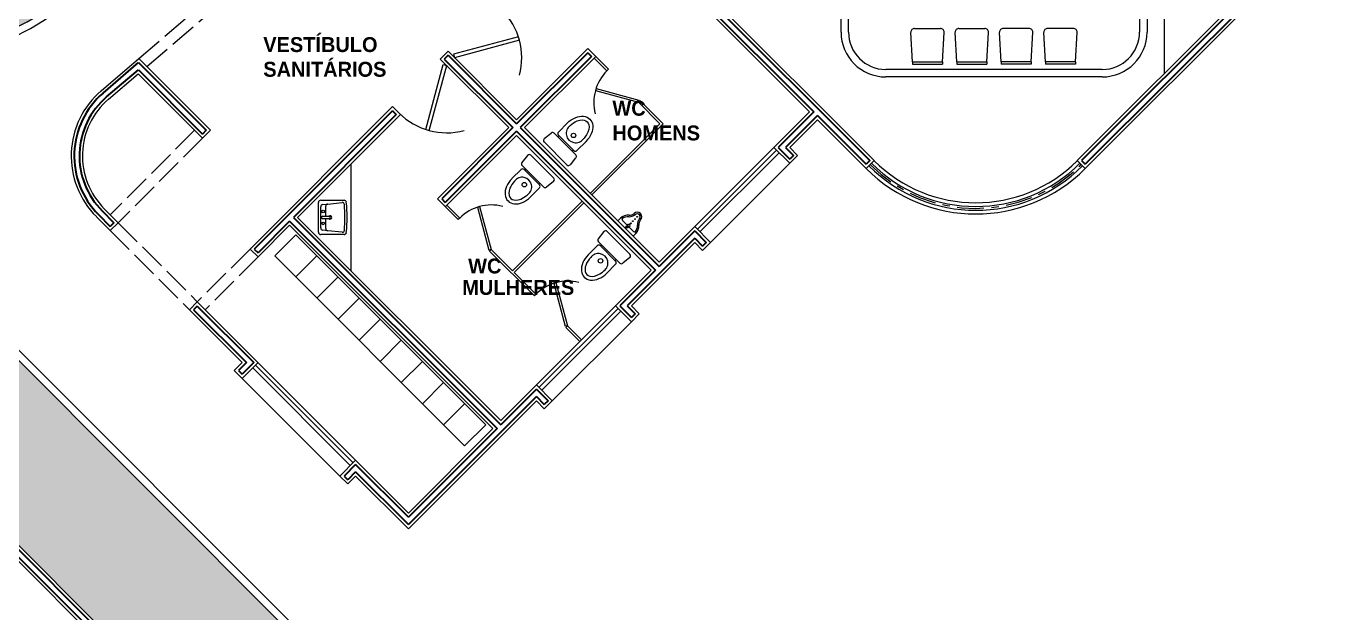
# Model space of a CAD drawing. Header units: millimetres. Extents: x 204 to 540, y 123 to 306.
# Drawn here: x 249.08 to 266.52, y 137.61 to 145.47 of the extents above; entities that cross this region are included whole.
import ezdxf

# ---------------------------------------------------------------- set-up
doc = ezdxf.new("R2010")
doc.units = ezdxf.units.MM
doc.header["$LTSCALE"] = 0.03
doc.linetypes.add('ACAD_ISO02W100', pattern=[15, 12, -3])
doc.linetypes.add('ACAD_ISO10W100', pattern=[18, 12, -3, 0, -3])
for name, color, linetype, lineweight in [('Banquetas', 253, 'Continuous', 0), ('Detalles de pisos', 40, 'Continuous', 0), ('Ejes', 4, 'ACAD_ISO10W100', 5), ('lockers', 253, 'Continuous', 0), ('Muebles', 200, 'Continuous', 0), ('mueblesmadera', 42, 'Continuous', 0), ('mueblessanitarios', 122, 'Continuous', 0), ('Muro carga', 150, 'Continuous', 35), ('Muros', 254, 'Continuous', 0), ('murosdivisorios', 1, 'Continuous', 0), ('Proyeccion Trabes', 7, 'ACAD_ISO02W100', 0), ('Puertas', 22, 'Continuous', 0), ('Ventanas', 121, 'Continuous', 0), ('Áreas verdes', 72, 'Continuous', 0)]:
    doc.layers.add(name, color=color, linetype=linetype, lineweight=lineweight)
doc.styles.get("Standard").update_dxf_attribs({"font": ''})
doc.styles.get('Standard').set_extended_font_data('Copperplate Gothic Bold', bold=True)
pattern_1 = [(50, (0.99555, -2.28306), (0.36436934, -0.03187817), [0.0381, -0.4191]), (355, (0.99555, -2.28306), (-0.07048565, 0.3821133), [0.03048, -0.33528]), (100.451, (1.0259, -2.2857), (0.293885, 0.35023338), [0.03238, -0.35618]), (46.1842, (0.99555, -2.18146), (0.5421581, -0.08408466), [0.05715, -0.62865]), (96.6356, (1.0407, -2.18847), (0.4748085, 0.4948511), [0.04857, -0.53427]), (351.184, (0.99555, -2.18146), (0.4748092, 0.4948502), [0.04572, -0.50292]), (21, (1.04635, -2.20686), (0.30322976, -0.20453104), [0.0381, -0.4191]), (326, (1.04635, -2.20686), (0.12360406, 0.36837593), [0.03048, -0.33528]), (71.4514, (1.0716, -2.2239), (0.426833, 0.1638457), [0.03238, -0.35618]), (37.5, (0.99555, -2.28306), (0.006177207, 0.16911008), [0, -0.331216, 0, -0.34036, 0, -0.33655]), (7.5, (0.99555, -2.28306), (0.13363933, 0.20036115), [0, -0.194056, 0, -0.323596, 0, -0.12827]), (327.5, (0.88226, -2.28306), (0.27118119, -0.01145749), [0, -0.127, 0, -0.39624, 0, -0.52578]), (317.5, (0.83146, -2.28306), (0.29625836, 0.05085298), [0, -0.1651, 0, -0.263144, 0, -0.37338])]

# ---------------------------------------------------------------- blocks, each defined once
blk = doc.blocks.new('A$C0F984F58')
at = {"layer": 'mueblessanitarios'}
for p, q in [((0.323, 0.57), (0.201, 0.448)), ((0.011, 0.36), (0.105, 0.435)), ((0.433, 0.145), (0.145, 0.433)), ((0.208, 0.399), (0.194, 0.385)), ((0.406, 0.201), (0.201, 0.406)), ((0.009, 0.315), (0.315, 0.009)), ((0.399, 0.208), (0.385, 0.194)), ((0.57, 0.323), (0.448, 0.201)), ((0.36, 0.011), (0.435, 0.105))]:
    blk.add_line(p, q, dxfattribs=at)
blk.add_circle((0.403, 0.403), 0.03, dxfattribs=at)
for centre, radius, start, end in [((0.431, 0.431), 0.127, 125.2219, 324.7781), ((0.03, 0.336), 0.03, 128.6598, 225), ((0.124, 0.412), 0.03, 45, 128.6598), ((0.222, 0.427), 0.03, 135, 225), ((0.427, 0.222), 0.03, 225, 315), ((0.336, 0.03), 0.03, 225, 321.3402), ((0.412, 0.124), 0.03, 321.3402, 45)]:
    blk.add_arc(centre, radius, start, end, dxfattribs=at)
at = {"layer": 'mueblessanitarios', "extrusion": (0, 0, -1)}
blk.add_ellipse((0.446, 0.446), major_axis=(0.175, 0.175), ratio=0.707131, start_param=4.712389, end_param=7.853982, dxfattribs=at)
at = {"layer": 'mueblessanitarios'}
blk.add_open_spline([(0.358, 0.535), (0.385, 0.562), (0.418, 0.584), (0.499, 0.616), (0.543, 0.613), (0.596, 0.584), (0.611, 0.558), (0.61, 0.476), (0.59, 0.422), (0.547, 0.371), (0.541, 0.364), (0.535, 0.358)], degree=3, knots=[4.712389, 4.712389, 4.712389, 4.712389, 5.260928, 5.260928, 6.083572, 6.083572, 6.906217, 6.906217, 7.728861, 7.728861, 7.853982, 7.853982, 7.853982, 7.853982], dxfattribs=at)
blk = doc.blocks.new('A$C1CE63F46')
at = {"layer": 'lockers'}
for p, q in [((0, 0), (0, 3.6)), ((0, 3.6), (0.4, 3.6)), ((0.4, 0), (0.4, 3.6)), ((0, 3.2), (0.4, 3.2)), ((0, 2.8), (0.4, 2.8)), ((0, 2.4), (0.4, 2.4)), ((0, 2), (0.4, 2)), ((0, 1.6), (0.4, 1.6)), ((0, 1.2), (0.4, 1.2)), ((0, 0.8), (0.4, 0.8)), ((0, 0.4), (0.4, 0.4)), ((0, 0), (0.4, 0))]:
    blk.add_line(p, q, dxfattribs=at)
blk = doc.blocks.new('A$C433D01FC')
for p, q in [((0, 0.29), (0, 0)), ((0, 0.29), (0.05, 0.29)), ((0.05, 0.25), (0.05, 0.04)), ((0, 0), (0.05, 0))]:
    blk.add_line(p, q)
for centre, radius in [((0.03, 0.145), 0.015), ((0.03, 0.145), 0.01), ((0.065, 0.16), 0.005), ((0.065, 0.13), 0.005), ((0.081, 0.145), 0.005), ((0.101, 0.145), 0.005), ((0.141, 0.145), 0.005), ((0.181, 0.145), 0.005), ((0.222, 0.145), 0.005)]:
    blk.add_circle(centre, radius)
for centre, radius, start, end in [((0.05, 0.145), 0.145, 39.7441, 90), ((0.09, 0.244), 0.0404, 91.8731, 171.9933), ((0.05, 0.145), 0.125, 39.7441, 86.0832), ((0.237, 0.306), 0.122, 222.2463, 264.1501), ((0.237, 0.307), 0.103, 222.3305, 262.7133), ((0.224, 0.145), 0.06, 270, 90), ((0.224, 0.145), 0.04, 270, 90), ((0.05, 0.145), 0.145, 270, 320.2559), ((0.09, 0.046), 0.0404, 188.0067, 268.1269), ((0.05, 0.145), 0.125, 273.9168, 320.2559), ((0.237, -0.016), 0.122, 95.8499, 137.7537), ((0.237, -0.017), 0.103, 97.2867, 137.6695)]:
    blk.add_arc(centre, radius, start, end)

msp = doc.modelspace()

# ---------------------------------------------------------------- hatches: boundary and pattern name
at = {"layer": 'Áreas verdes', "ltscale": 0.05}
h = msp.add_hatch(dxfattribs=at)
h.set_pattern_fill('AR-CONC,_O', color=256, scale=0.002)
h.set_pattern_definition(pattern_1)
edge = h.paths.add_edge_path()
edge.add_line((254.475, 152.24), (253.671, 152.346))
edge.add_line((253.671, 152.346), (253.098, 151.773))
edge.add_line((253.098, 151.773), (253.004, 151.785))
edge.add_line((253.004, 151.785), (252.969, 151.75))
edge.add_line((252.969, 151.75), (253.743, 151.647))
edge.add_line((253.743, 151.647), (253.734, 151.578))
edge.add_line((253.734, 151.578), (252.906, 151.687))
edge.add_line((252.906, 151.687), (252.297, 151.078))
edge.add_line((252.297, 151.078), (253.081, 150.975))
edge.add_line((253.081, 150.975), (253.061, 150.826))
edge.add_line((253.061, 150.826), (252.257, 150.932))
edge.add_line((252.257, 150.932), (251.684, 150.359))
edge.add_line((251.684, 150.359), (252.374, 150.268))
edge.add_line((252.374, 150.268), (252.358, 150.149))
edge.add_arc((252.607, 149.576), 0.625, -74.1773, 113.4287, ccw=False)
edge.add_ellipse((251.856, 148.914), major_axis=(-0.75, -0.663), ratio=0.823419, start_angle=449.5322, end_angle=496.8934, ccw=False)
edge.add_line((252.396, 148.29), (255.547, 150.988))
edge.add_line((255.547, 150.988), (254.475, 152.24))
h.paths.add_polyline_path([(253.995, 151.381), (253.999, 151.357), (254.013, 151.339), (254.022, 151.308), (254.02, 151.287), (254.027, 151.268), (254.034, 151.262), (254.077, 151.257), (254.034, 151.244), (254.031, 151.233), (254.045, 151.228), (254.091, 151.237), (254.113, 151.217), (254.202, 151.206), (254.22, 151.22), (254.227, 151.209), (254.259, 151.192), (254.277, 151.178), (254.284, 151.136), (254.334, 151.178), (254.324, 151.128), (254.331, 151.114), (254.359, 151.111), (254.399, 151.069), (254.431, 151.047), (254.438, 151), (254.466, 150.964), (254.484, 150.902), (254.481, 150.86), (254.495, 150.821), (254.509, 150.81), (254.595, 150.799), (254.509, 150.774), (254.484, 150.682), (254.481, 150.643), (254.449, 150.601), (254.413, 150.568), (254.406, 150.54), (254.431, 150.504), (254.466, 150.468), (254.42, 150.487), (254.356, 150.493), (254.327, 150.47), (254.306, 150.426), (254.27, 150.426), (254.241, 150.417), (254.22, 150.387), (254.166, 150.373), (254.12, 150.384), (254.07, 150.367), (254.052, 150.334), (254.031, 150.37), (254.016, 150.373), (253.978, 150.362), (253.958, 150.288), (253.955, 150.257), (253.929, 150.224), (253.9, 150.197), (253.895, 150.174), (253.915, 150.145), (253.943, 150.117), (253.906, 150.132), (253.855, 150.137), (253.832, 150.119), (253.815, 150.083), (253.786, 150.083), (253.763, 150.076), (253.746, 150.052), (253.703, 150.041), (253.666, 150.05), (253.626, 150.036), (253.612, 150.01), (253.595, 150.039), (253.56, 150.045), (253.526, 150.041), (253.503, 150.063), (253.466, 150.083), (253.429, 150.061), (253.412, 150.027), (253.412, 150.076), (253.406, 150.117), (253.38, 150.139), (253.357, 150.139), (253.332, 150.168), (253.329, 150.21), (253.303, 150.252), (253.306, 150.281), (253.289, 150.308), (253.303, 150.337), (253.237, 150.355), (253.289, 150.364), (253.295, 150.395), (253.277, 150.435), (253.269, 150.466), (253.329, 150.54), (253.346, 150.567), (253.335, 150.589), (253.349, 150.634), (253.377, 150.631), (253.397, 150.638), (253.437, 150.676), (253.463, 150.698), (253.529, 150.703), (253.546, 150.723), (253.546, 150.779), (253.543, 150.819), (253.56, 150.774), (253.58, 150.734), (253.606, 150.725), (253.643, 150.732), (253.655, 150.721), (253.666, 150.743), (253.584, 150.766), (253.648, 150.777), (253.656, 150.816), (253.634, 150.866), (253.623, 150.905), (253.698, 150.997), (253.72, 151.03), (253.703, 151.063), (253.692, 151.056), (253.681, 151.035), (253.681, 151.066), (253.677, 151.091), (253.661, 151.105), (253.647, 151.105), (253.631, 151.123), (253.629, 151.15), (253.613, 151.176), (253.615, 151.194), (253.604, 151.211), (253.613, 151.229), (253.572, 151.24), (253.604, 151.246), (253.608, 151.265), (253.597, 151.29), (253.592, 151.31), (253.629, 151.356), (253.64, 151.372), (253.633, 151.386), (253.642, 151.414), (253.659, 151.413), (253.672, 151.417), (253.697, 151.441), (253.713, 151.455), (253.754, 151.457), (253.765, 151.47), (253.765, 151.505), (253.763, 151.53), (253.774, 151.502), (253.786, 151.477), (253.802, 151.471), (253.826, 151.476), (253.836, 151.466), (253.881, 151.46), (253.89, 151.467), (253.893, 151.462), (253.918, 151.449), (253.922, 151.425), (253.947, 151.446), (253.942, 151.421), (253.945, 151.414), (253.959, 151.413), (253.979, 151.392)], flags=16)
h.paths.add_polyline_path([(253.815, 151.257), (253.815, 151.248), (253.809, 151.253)], flags=0)
h.paths.add_polyline_path([(254.07, 150.799), (254.07, 150.782), (254.059, 150.791)], flags=0)
h.paths.add_polyline_path([(253.626, 150.382), (253.626, 150.368), (253.617, 150.375)], flags=0)
edge = h.paths.add_edge_path()
edge.add_ellipse((251.856, 148.914), major_axis=(-0.75, -0.663), ratio=0.823419, start_angle=390.4511, end_angle=448.3049, ccw=False)
edge.add_arc((251.106, 148.251), 0.44, 267.4861, 329.7401, ccw=False)
edge.add_ellipse((250.334, 147.436), major_axis=(-0.772, -0.815), ratio=0.36167, start_angle=407.2679, end_angle=494.743, ccw=False)
edge.add_arc((249.562, 146.622), 0.468, -99.5829, 6.9664, ccw=False)
edge.add_ellipse((248.888, 146.089), major_axis=(-0.674, -0.532), ratio=0.455109, start_angle=233.4255, end_angle=486.5745, ccw=False)
edge.add_arc((249.562, 146.622), 0.468, 86.1135, 176.1658, ccw=False)
edge.add_ellipse((250.334, 147.436), major_axis=(-0.772, -0.815), ratio=0.36167, start_angle=225.257, end_angle=312.7321, ccw=False)
edge.add_arc((251.106, 148.251), 0.44, 113.1585, 185.5937, ccw=False)
edge.add_ellipse((251.856, 148.914), major_axis=(-0.75, -0.663), ratio=0.823419, start_angle=326.2466, end_angle=329.5489, ccw=False)
edge.add_line((250.929, 148.706), (250.136, 148.811))
edge.add_line((250.136, 148.811), (249.562, 148.237))
edge.add_line((249.562, 148.237), (250.253, 148.146))
edge.add_line((250.253, 148.146), (250.233, 147.997))
edge.add_line((250.233, 147.997), (249.429, 148.104))
edge.add_line((249.429, 148.104), (248.855, 147.53))
edge.add_line((248.855, 147.53), (249.545, 147.439))
edge.add_line((249.545, 147.439), (249.526, 147.29))
edge.add_line((249.526, 147.29), (248.722, 147.397))
edge.add_line((248.722, 147.397), (248.148, 146.823))
edge.add_line((248.148, 146.823), (248.838, 146.732))
edge.add_line((248.838, 146.732), (248.819, 146.583))
edge.add_line((248.819, 146.583), (248.015, 146.69))
edge.add_line((248.015, 146.69), (247.441, 146.116))
edge.add_line((247.441, 146.116), (248.131, 146.025))
edge.add_line((248.131, 146.025), (248.112, 145.876))
edge.add_line((248.112, 145.876), (247.308, 145.982))
edge.add_line((247.308, 145.982), (247.117, 145.792))
edge.add_arc((239.79, 147.764), 7.587, 341.2273, 344.9343, ccw=False)
edge.add_arc((247.8, 147.855), 2.664, 251.9416, 306.5792)
edge.add_line((249.387, 145.716), (252.38, 148.277))
edge = h.paths.add_edge_path()
edge.add_ellipse((251.856, 148.914), major_axis=(-0.75, -0.663), ratio=0.823419, start_angle=275.481, end_angle=316.6195, ccw=False)
edge.add_line((251.242, 149.465), (250.843, 149.518))
edge.add_line((250.843, 149.518), (250.27, 148.945))
edge.add_line((250.27, 148.945), (250.936, 148.856))
edge = h.paths.add_edge_path()
edge.add_line((252.308, 150.125), (251.55, 150.225))
edge.add_line((251.55, 150.225), (250.977, 149.652))
edge.add_line((250.977, 149.652), (251.391, 149.597))
edge.add_ellipse((251.856, 148.914), major_axis=(-0.75, -0.663), ratio=0.823419, start_angle=223.1066, end_angle=264.0485, ccw=False)
edge.add_arc((252.607, 149.576), 0.625, 118.559, 157.0759, ccw=False)
h.paths.add_polyline_path([(247.117, 145.792), (246.897, 145.572, -0.007053), (246.833, 145.373, 0.014081), (246.974, 145.322, 0.016176)])
h.paths.add_polyline_path([(246.897, 145.572), (246.737, 145.412, 0.009701), (246.833, 145.373, 0.007053)])
h = msp.add_hatch(dxfattribs=at)
h.set_pattern_fill('AR-CONC,_O', color=256, scale=0.002)
h.set_pattern_definition(pattern_1)
h.paths.add_polyline_path([(248.199, 141.763, 0.391688), (246.977, 141.81), (246.276, 141.21), (251.406, 136.08), (252.644, 137.318)])

# ---------------------------------------------------------------- linework, layer by layer
at = {"layer": 'Banquetas', "ltscale": 0.05}
msp.add_line((264.326, 148.051), (264.326, 144.828), dxfattribs=at)
at = {"layer": 'Banquetas'}
for p, q in [((248.269, 141.833), (254.199, 135.904)), ((248.199, 141.763), (252.644, 137.318))]:
    msp.add_line(p, q, dxfattribs=at)
for radius, start, end in [(2.664, 246.4915, 306.5792), (2.764, 245.6776, 306.6518)]:
    msp.add_arc((247.8, 147.855), radius, start, end, dxfattribs=at)
at = {"layer": 'Detalles de pisos', "ltscale": 0.05}
for p, q in [((259.996, 145.386), (259.996, 146.986)), ((260.096, 145.386), (260.096, 146.986)), ((263.996, 146.986), (263.996, 145.386)), ((264.096, 146.986), (264.096, 145.386)), ((263.496, 144.886), (260.596, 144.886)), ((263.496, 144.786), (260.596, 144.786))]:
    msp.add_line(p, q, dxfattribs=at)
for centre, radius, start, end in [((260.596, 145.386), 0.6, 180, 270), ((260.596, 145.386), 0.5, 180, 270), ((263.496, 145.386), 0.6, 270, 0), ((263.496, 145.386), 0.5, 270, 0)]:
    msp.add_arc(centre, radius, start, end, dxfattribs=at)
at = {"layer": 'Ejes'}
msp.add_arc((261.801, 145.025), 2, 225, 315, dxfattribs=at)
at = {"layer": 'Muebles'}
msp.add_line((253.429, 143.619), (253.429, 142.189), dxfattribs=at)
at = {"layer": 'mueblesmadera', "ltscale": 0.05}
for p, q in [((260.955, 144.986), (260.932, 145.383)), ((260.982, 145.436), (261.327, 145.436)), ((261.355, 144.986), (261.377, 145.383)), ((261.549, 144.986), (261.527, 145.383)), ((261.576, 145.436), (261.921, 145.436)), ((261.949, 144.986), (261.971, 145.383)), ((262.143, 144.986), (262.121, 145.383)), ((262.515, 145.436), (262.171, 145.436)), ((262.543, 144.986), (262.565, 145.383)), ((262.737, 144.986), (262.715, 145.383)), ((263.109, 145.436), (262.765, 145.436)), ((263.137, 144.986), (263.159, 145.383)), ((260.955, 144.986), (261.355, 144.986)), ((260.955, 144.986), (260.955, 144.956)), ((261.355, 144.986), (261.355, 144.956)), ((261.549, 144.986), (261.549, 144.956)), ((261.549, 144.986), (261.949, 144.986)), ((261.949, 144.986), (261.949, 144.956)), ((262.543, 144.986), (262.143, 144.986)), ((262.143, 144.986), (262.143, 144.956)), ((262.543, 144.986), (262.543, 144.956)), ((262.737, 144.986), (262.737, 144.956)), ((263.137, 144.986), (262.737, 144.986)), ((263.137, 144.986), (263.137, 144.956)), ((260.955, 144.956), (261.355, 144.956)), ((261.549, 144.956), (261.949, 144.956)), ((262.543, 144.956), (262.143, 144.956)), ((263.137, 144.956), (262.737, 144.956))]:
    msp.add_line(p, q, dxfattribs=at)
for centre, start, end in [((260.982, 145.386), 90, 183.1798), ((261.327, 145.386), 356.8202, 90), ((261.576, 145.386), 90, 183.1798), ((261.921, 145.386), 356.8202, 90), ((262.171, 145.386), 89.9969, 183.1767), ((262.515, 145.386), 356.817, 89.9969), ((262.765, 145.386), 89.9969, 183.1767), ((263.109, 145.386), 356.817, 89.9969)]:
    msp.add_arc(centre, 0.05, start, end, dxfattribs=at)
at = {"layer": 'mueblessanitarios'}
for p, q in [((255.796, 143.735), (255.721, 143.64)), ((256.01, 143.313), (255.723, 143.6)), ((255.841, 143.737), (256.147, 143.431)), ((255.586, 143.423), (255.708, 143.545)), ((255.955, 143.34), (255.75, 143.545)), ((255.757, 143.538), (255.771, 143.552)), ((255.833, 143.176), (255.955, 143.298)), ((255.948, 143.347), (255.962, 143.361)), ((256.145, 143.386), (256.05, 143.311)), ((252.994, 142.704), (252.994, 143.104)), ((253.024, 143.134), (253.338, 143.134)), ((253.051, 143.076), (253.118, 143.083)), ((253.091, 142.919), (253.091, 143.053)), ((253.118, 143.083), (253.312, 143.104)), ((253.024, 142.904), (253.024, 143.046)), ((253.024, 142.762), (253.024, 142.904)), ((253.048, 142.919), (253.151, 142.919)), ((253.048, 142.889), (253.151, 142.889)), ((253.091, 142.755), (253.091, 142.889)), ((253.151, 142.889), (253.151, 142.919)), ((253.118, 142.725), (253.051, 142.732)), ((253.312, 142.704), (253.118, 142.725)), ((256.818, 142.713), (256.742, 142.619)), ((256.862, 142.716), (257.168, 142.41)), ((253.338, 142.674), (253.024, 142.674)), ((256.607, 142.402), (256.729, 142.524)), ((257.032, 142.292), (256.744, 142.579)), ((256.976, 142.319), (256.771, 142.524)), ((256.778, 142.517), (256.793, 142.531)), ((257.166, 142.365), (257.072, 142.29)), ((256.854, 142.154), (256.976, 142.276)), ((256.969, 142.326), (256.983, 142.34))]:
    msp.add_line(p, q, dxfattribs=at)
for centre, radius in [((255.753, 143.343), 0.03), ((253.058, 142.984), 0.0175), ((253.058, 142.824), 0.0175), ((256.774, 142.322), 0.03)]:
    msp.add_circle(centre, radius, dxfattribs=at)
for centre, radius, start, end in [((255.82, 143.716), 0.03, 45, 141.3402), ((255.744, 143.622), 0.03, 141.3402, 225), ((255.725, 143.315), 0.127, 305.2219, 144.7781), ((255.729, 143.524), 0.03, 45, 135), ((256.126, 143.41), 0.03, 308.6598, 45), ((255.934, 143.319), 0.03, 315, 45), ((256.032, 143.334), 0.03, 225, 308.6598), ((253.024, 143.104), 0.03, 90, 180), ((253.054, 143.046), 0.03, 96.1506, 180), ((253.121, 143.053), 0.03, 96.1506, 180), ((253.312, 143.074), 0.03, 4.9379, 90), ((253.338, 143.104), 0.03, 6.5971, 90), ((251.344, 142.904), 2.005, 355.0621, 4.9379), ((251.608, 142.904), 1.771, 353.4029, 6.5971), ((253.049, 142.904), 0.0151, 83.6903, 276.3097), ((253.151, 142.904), 0.0225, 221.8103, 138.1897), ((253.024, 142.704), 0.03, 180, 270), ((253.054, 142.762), 0.03, 180, 263.8494), ((253.121, 142.755), 0.03, 180, 263.8494), ((253.312, 142.734), 0.03, 270, 355.0621), ((253.338, 142.704), 0.03, 270, 353.4029), ((256.841, 142.695), 0.03, 45, 141.3402), ((256.75, 142.503), 0.03, 45, 135), ((256.766, 142.6), 0.03, 141.3402, 225), ((256.746, 142.293), 0.127, 305.2219, 144.7781), ((257.147, 142.388), 0.03, 308.6598, 45), ((256.955, 142.298), 0.03, 315, 45), ((257.053, 142.313), 0.03, 225, 308.6598)]:
    msp.add_arc(centre, radius, start, end, dxfattribs=at)
for centre in [(255.709, 143.299), (256.731, 142.278)]:
    msp.add_ellipse(centre, major_axis=(-0.175, -0.175), ratio=0.707131, start_param=4.712389, end_param=7.853982, dxfattribs=at)
for points in [[(255.621, 143.388), (255.594, 143.36), (255.572, 143.327), (255.54, 143.247), (255.542, 143.203), (255.572, 143.15), (255.598, 143.135), (255.68, 143.135), (255.734, 143.156), (255.785, 143.199), (255.792, 143.205), (255.798, 143.211)], [(256.642, 142.367), (256.615, 142.339), (256.593, 142.306), (256.561, 142.226), (256.564, 142.182), (256.593, 142.129), (256.619, 142.114), (256.701, 142.114), (256.755, 142.135), (256.806, 142.178), (256.813, 142.184), (256.819, 142.19)]]:
    msp.add_open_spline(points, degree=3, knots=[4.712389, 4.712389, 4.712389, 4.712389, 5.260928, 5.260928, 6.083572, 6.083572, 6.906217, 6.906217, 7.728861, 7.728861, 7.853982, 7.853982, 7.853982, 7.853982], dxfattribs=at)
at = {"layer": 'Muro carga'}
for p, q in [((256.851, 147.196), (260.383, 143.664)), ((256.851, 147.097), (259.63, 144.318)), ((266.521, 146.867), (263.268, 143.615)), ((265.994, 146.439), (263.218, 143.664)), ((250.109, 144.57), (250.585, 144.977)), ((250.585, 144.977), (251.491, 144.071)), ((254.73, 145.075), (254.68, 145.025)), ((254.68, 145.025), (255.599, 144.106)), ((254.73, 145.075), (255.649, 144.156)), ((256.603, 145.11), (255.649, 144.156)), ((256.653, 145.061), (255.698, 144.106)), ((256.603, 145.11), (256.653, 145.061)), ((250.155, 144.517), (250.581, 144.882)), ((250.581, 144.882), (251.441, 144.021)), ((253.987, 144.332), (252.134, 142.48)), ((254.037, 144.283), (252.658, 142.904)), ((253.987, 144.332), (254.037, 144.283)), ((259.63, 144.318), (259.152, 143.841)), ((259.679, 144.269), (259.251, 143.841)), ((259.679, 144.269), (260.333, 143.615)), ((255.599, 144.106), (254.645, 143.151)), ((255.698, 144.106), (257.558, 142.246)), ((251.491, 144.071), (251.441, 144.021)), ((255.649, 144.057), (254.694, 143.102)), ((255.649, 144.057), (257.508, 142.197)), ((259.152, 143.841), (259.308, 143.685)), ((259.251, 143.841), (259.358, 143.735)), ((259.358, 143.735), (259.308, 143.685)), ((260.383, 143.664), (260.333, 143.615)), ((263.218, 143.664), (263.268, 143.615)), ((254.645, 143.151), (254.694, 143.102)), ((250.046, 142.942), (250.204, 142.784)), ((250.096, 142.991), (250.254, 142.833)), ((252.658, 142.904), (255.437, 140.125)), ((250.254, 142.833), (250.204, 142.784)), ((252.608, 142.854), (252.184, 142.43)), ((252.608, 142.854), (255.387, 140.076)), ((258.035, 142.724), (257.558, 142.246)), ((258.035, 142.724), (258.191, 142.568)), ((258.035, 142.625), (257.13, 141.72)), ((258.035, 142.625), (258.141, 142.519)), ((258.191, 142.568), (258.141, 142.519)), ((244.909, 142.521), (252.834, 134.595)), ((252.134, 142.48), (252.184, 142.43)), ((257.508, 142.197), (257.031, 141.72)), ((251.371, 141.716), (251.321, 141.667)), ((251.321, 141.667), (252.028, 140.959)), ((251.371, 141.716), (252.127, 140.959)), ((257.031, 141.72), (257.187, 141.564)), ((257.13, 141.72), (257.236, 141.613)), ((257.236, 141.613), (257.187, 141.564)), ((252.028, 140.959), (251.922, 140.853)), ((252.127, 140.959), (251.972, 140.804)), ((251.922, 140.853), (251.972, 140.804)), ((255.914, 140.503), (254.199, 138.789)), ((255.914, 140.602), (255.437, 140.125)), ((255.914, 140.602), (256.07, 140.447)), ((255.914, 140.503), (256.02, 140.397)), ((256.07, 140.447), (256.02, 140.397)), ((255.387, 140.076), (254.199, 138.888)), ((253.492, 139.595), (253.337, 139.439)), ((253.492, 139.595), (254.199, 138.888)), ((253.337, 139.439), (253.386, 139.39)), ((253.492, 139.496), (253.386, 139.39)), ((253.492, 139.496), (254.199, 138.789)), ((248.896, 138.435), (252.735, 134.595))]:
    msp.add_line(p, q, dxfattribs=at)
for radius in [1.11, 1.04]:
    msp.add_arc((250.831, 143.727), radius, 130.5588, 225, dxfattribs=at)
at = {"layer": 'Muros'}
for p, q in [((256.851, 147.253), (260.439, 143.664)), ((256.851, 147.041), (259.573, 144.318)), ((266.521, 146.811), (263.268, 143.558)), ((265.937, 146.439), (263.162, 143.664)), ((256.603, 145.167), (255.649, 144.212)), ((256.603, 145.167), (256.881, 144.889)), ((250.083, 144.6), (250.587, 145.031)), ((250.587, 145.031), (251.548, 144.071)), ((254.73, 145.131), (254.623, 145.025)), ((254.623, 145.025), (255.543, 144.106)), ((254.73, 145.131), (255.649, 144.212)), ((256.709, 145.061), (255.755, 144.106)), ((250.181, 144.486), (250.579, 144.827)), ((250.579, 144.827), (251.441, 143.965)), ((253.987, 144.389), (252.078, 142.48)), ((254.093, 144.283), (252.714, 142.904)), ((253.987, 144.389), (254.093, 144.283)), ((259.573, 144.318), (257.558, 142.303)), ((255.543, 144.106), (254.588, 143.151)), ((255.755, 144.106), (257.558, 142.303)), ((259.679, 144.212), (259.308, 143.841)), ((259.679, 144.212), (260.333, 143.558)), ((251.548, 144.071), (251.441, 143.965)), ((255.649, 144), (254.694, 143.045)), ((255.649, 144), (257.452, 142.197)), ((259.096, 143.841), (259.308, 143.629)), ((259.308, 143.841), (259.414, 143.735)), ((259.308, 143.629), (258.247, 142.568)), ((259.414, 143.735), (259.308, 143.629)), ((260.439, 143.664), (260.333, 143.558)), ((263.162, 143.664), (263.268, 143.558)), ((254.588, 143.151), (254.866, 142.874)), ((250.018, 142.913), (250.204, 142.727)), ((250.124, 143.019), (250.31, 142.833)), ((252.714, 142.904), (255.437, 140.182)), ((250.31, 142.833), (250.204, 142.727)), ((252.608, 142.798), (252.184, 142.374)), ((252.608, 142.798), (255.331, 140.076)), ((258.035, 142.78), (258.247, 142.568)), ((244.909, 142.577), (252.891, 134.595)), ((258.035, 142.568), (257.187, 141.72)), ((258.035, 142.568), (258.141, 142.462)), ((258.247, 142.568), (258.141, 142.462)), ((252.078, 142.48), (252.184, 142.374)), ((257.452, 142.197), (255.437, 140.182)), ((251.371, 141.773), (251.265, 141.667)), ((251.265, 141.667), (251.972, 140.959)), ((251.371, 141.773), (254.199, 138.944)), ((256.975, 141.72), (257.187, 141.507)), ((257.187, 141.72), (257.293, 141.613)), ((257.187, 141.507), (256.126, 140.447)), ((257.293, 141.613), (257.187, 141.507)), ((251.972, 140.959), (251.866, 140.853)), ((252.184, 140.959), (251.972, 140.747)), ((251.866, 140.853), (251.972, 140.747)), ((251.972, 140.747), (253.28, 139.439)), ((255.914, 140.659), (256.126, 140.447)), ((255.914, 140.447), (254.199, 138.732)), ((255.914, 140.447), (256.02, 140.341)), ((256.126, 140.447), (256.02, 140.341)), ((255.331, 140.076), (254.199, 138.944)), ((253.492, 139.651), (253.28, 139.439)), ((253.28, 139.439), (253.386, 139.333)), ((253.492, 139.439), (253.386, 139.333)), ((253.492, 139.439), (254.199, 138.732)), ((248.896, 138.378), (252.679, 134.595))]:
    msp.add_line(p, q, dxfattribs=at)
for centre, radius, start, end in [((250.831, 143.727), 1.15, 130.5588, 225), ((250.831, 143.727), 1, 130.5588, 225), ((261.801, 145.025), 1.925, 225, 315), ((261.801, 145.025), 2.075, 225, 315)]:
    msp.add_arc(centre, radius, start, end, dxfattribs=at)
at = {"layer": 'murosdivisorios'}
for p, q in [((256.86, 144.868), (256.688, 145.039)), ((256.86, 144.868), (256.881, 144.889)), ((256.714, 144.63), (256.706, 144.601)), ((256.714, 144.63), (257.289, 144.476)), ((256.705, 144.602), (257.282, 144.447)), ((257.281, 144.447), (257.289, 144.476)), ((257.281, 144.447), (257.302, 144.468)), ((257.569, 144.159), (257.281, 144.447)), ((257.611, 144.159), (257.302, 144.468)), ((256.635, 143.226), (257.569, 144.159)), ((256.656, 143.204), (257.611, 144.159)), ((254.887, 142.895), (254.715, 143.067)), ((255.125, 143.041), (255.154, 143.049)), ((255.153, 143.051), (255.308, 142.474)), ((256.529, 143.12), (255.596, 142.186)), ((256.55, 143.098), (255.617, 142.165)), ((254.887, 142.895), (254.866, 142.874)), ((255.125, 143.041), (255.279, 142.466)), ((255.308, 142.474), (255.279, 142.466)), ((255.308, 142.474), (255.287, 142.453)), ((255.887, 141.853), (255.287, 142.453)), ((255.596, 142.186), (255.308, 142.474)), ((255.908, 141.874), (255.617, 142.165)), ((256.146, 142.02), (256.175, 142.028)), ((256.146, 142.02), (256.3, 141.445)), ((256.175, 142.03), (256.329, 141.453)), ((255.887, 141.853), (255.908, 141.874)), ((256.329, 141.453), (256.3, 141.445)), ((256.308, 141.431), (256.329, 141.453)), ((256.497, 141.242), (256.308, 141.431)), ((256.519, 141.263), (256.329, 141.453))]:
    msp.add_line(p, q, dxfattribs=at)
for centre, start, end in [((257.284, 144.444), 135, 194.6362), ((255.311, 142.471), 75.3638, 135), ((256.332, 141.45), 75.3638, 135)]:
    msp.add_arc(centre, 0.6, start, end, dxfattribs=at)
at = {"layer": 'Proyeccion Trabes'}
for p, q in [((250.587, 145.031), (253.559, 147.575)), ((250.693, 144.925), (253.665, 147.468)), ((251.335, 144.071), (250.204, 142.939)), ((251.441, 143.965), (250.31, 142.833)), ((250.204, 142.727), (251.265, 141.667)), ((250.31, 142.833), (251.371, 141.773)), ((252.078, 142.48), (251.371, 141.773)), ((252.184, 142.374), (251.477, 141.667))]:
    msp.add_line(p, q, dxfattribs=at)
at = {"layer": 'Puertas'}
for p, q in [((255.674, 145.324), (254.805, 145.091)), ((255.687, 145.276), (254.818, 145.043)), ((254.805, 145.091), (254.818, 145.043)), ((254.431, 144.081), (254.664, 144.95)), ((254.479, 144.068), (254.712, 144.937)), ((254.664, 144.95), (254.712, 144.937))]:
    msp.add_line(p, q, dxfattribs=at)
for centre, start, end in [((254.818, 145.043), 345, 45), ((254.712, 144.937), 225, 285)]:
    msp.add_arc(centre, 0.9, start, end, dxfattribs=at)
at = {"layer": 'Ventanas'}
for p, q in [((259.131, 143.806), (258.071, 142.745)), ((259.167, 143.77), (258.106, 142.71)), ((257.01, 141.684), (255.949, 140.624)), ((257.045, 141.649), (255.985, 140.588)), ((252.113, 140.889), (253.421, 139.581)), ((252.149, 140.924), (253.457, 139.616))]:
    msp.add_line(p, q, dxfattribs=at)
for radius in [2.025, 1.975]:
    msp.add_arc((261.801, 145.025), radius, 225, 315, dxfattribs=at)

# ---------------------------------------------------------------- block references
at = {"layer": 'lockers', "rotation": 45}
msp.add_blockref('A$C1CE63F46', (254.953, 139.843), dxfattribs=at)
at = {"layer": 'mueblessanitarios', "rotation": 45}
msp.add_blockref('A$C433D01FC', (257.21, 142.651), dxfattribs=at)
at = {"layer": 'Puertas', "ltscale": 0.05}
msp.add_blockref('A$C0F984F58', (256.009, 143.599), dxfattribs=at)

# ---------------------------------------------------------------- texts
for s, p in [('VESTÍBULO', (252.255, 145.119)), ('SANITÁRIOS', (252.255, 144.788)), ('WC', (256.933, 144.266)), ('HOMENS', (256.933, 143.935)), ('WC', (255, 142.153)), ('MULHERES', (254.921, 141.866))]:
    msp.add_text(s, height=0.2).set_placement(p)

doc.saveas('drawing.dxf')
